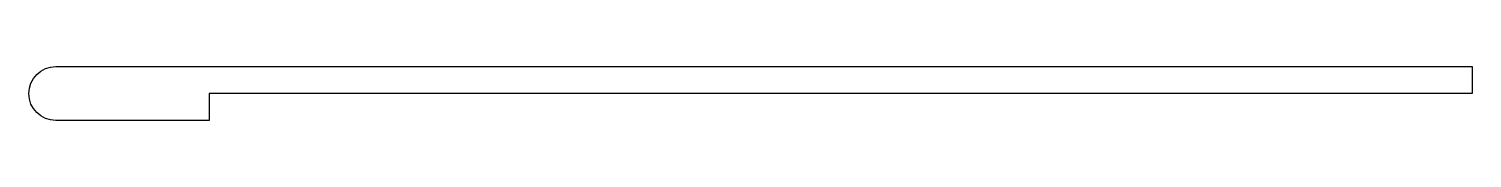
# Model space of a CAD drawing. Extents: x 197.6 to 277.6, y 268.3 to 271.3.
import ezdxf

# ---------------------------------------------------------------- set-up
doc = ezdxf.new("R2010")
doc.units = 0
doc.layers.add('ANA', color=220, linetype='CONTINUOUS')

msp = doc.modelspace()

# ---------------------------------------------------------------- linework, layer by layer
at = {"layer": 'ANA'}
msp.add_lwpolyline([(199.073, 271.258), (277.573, 271.258), (277.573, 269.758), (207.573, 269.758), (207.573, 268.258), (199.073, 268.258, -1)], format="xyb", close=True, dxfattribs=at)

doc.saveas('drawing.dxf')
